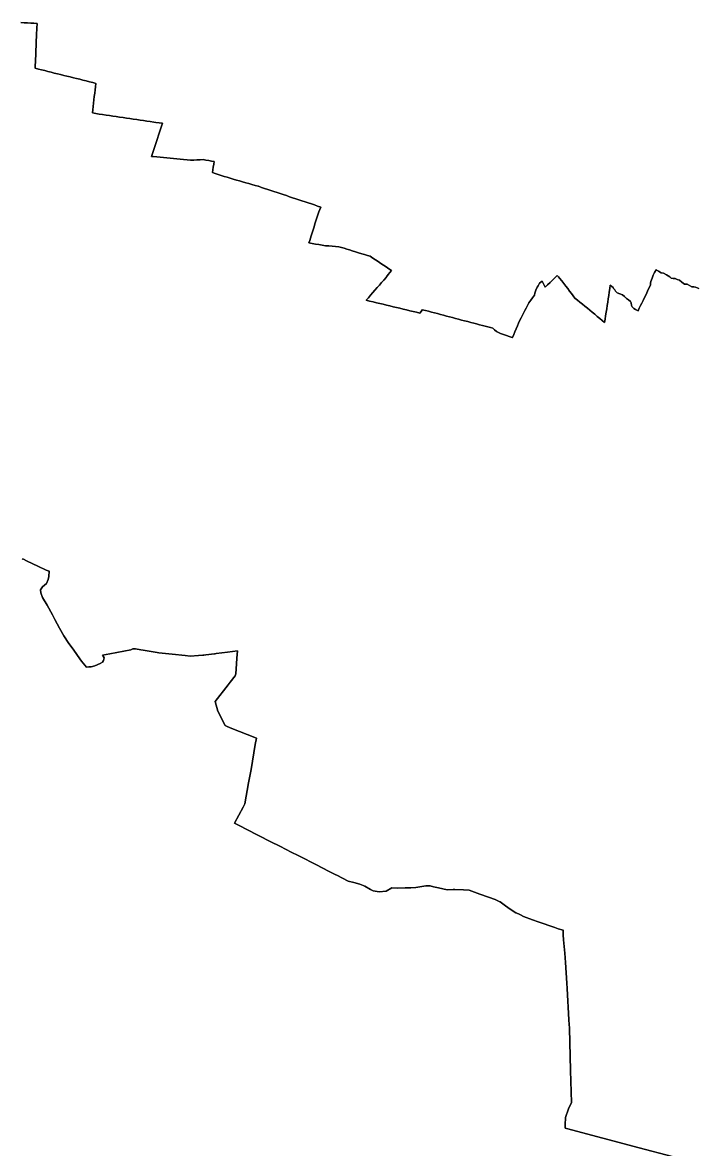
# Model space of a CAD drawing. Header units: inches. Extents: x 130170 to 284068, y 377793 to 804530.
# Drawn here: x 215271 to 217224, y 746917 to 750179 of the extents above; entities that cross this region are included whole.
import ezdxf

# ---------------------------------------------------------------- set-up
doc = ezdxf.new("R2010")
doc.units = ezdxf.units.IN
doc.header["$MEASUREMENT"] = 0
doc.layers.add('muni_il', color=7, linetype='Continuous')

msp = doc.modelspace()

# ---------------------------------------------------------------- linework, layer by layer
at = {"layer": 'muni_il'}
for points in [[(217228.1, 749408.9), (217223.3, 749411.1), (217218.5, 749413.4), (217213, 749413.8), (217207.4, 749414.1), (217200.9, 749417.7), (217194.5, 749421.3), (217186.7, 749421.8), (217179.1, 749427.6), (217171.5, 749433.5), (217165.6, 749435.7), (217159.7, 749437.9), (217154, 749438.6), (217148.2, 749439.3), (217143.7, 749442.5), (217139.3, 749445.8), (217134, 749448.4), (217125.8, 749453.3), (217118.9, 749455), (217111.6, 749459), (217104.2, 749463), (217100, 749455.5), (217095.9, 749447.9), (217092.5, 749438.7), (217089.1, 749429.5), (217088.4, 749424.4), (217087.8, 749419.3), (217083.5, 749410.3), (217079.3, 749401.3), (217075.1, 749392.3), (217070.9, 749383.2), (217066.7, 749374.2), (217063, 749366.9), (217059.3, 749359.6), (217055.6, 749352.3), (217051.9, 749345), (217044.6, 749348.7), (217039.8, 749351.6), (217034.8, 749355.8), (217032.9, 749360.2), (217032.1, 749367.6), (217029.7, 749371.8), (217023.9, 749376.2), (217018.1, 749380.6), (217012.5, 749385.7), (217006.8, 749390.8), (216999.1, 749393.8), (216991.4, 749396.8), (216986.5, 749401.4), (216984.5, 749405.4), (216980.8, 749409.6), (216979.6, 749412.2), (216975.7, 749415.4), (216971.7, 749418.6), (216970.2, 749408.8), (216968.7, 749399), (216967.2, 749389.3), (216965.7, 749379.5), (216964.2, 749369.7), (216962.7, 749359.9), (216961.2, 749350.1), (216959.7, 749340.3), (216958.2, 749330.5), (216956.7, 749320.8), (216955.2, 749311), (216948.1, 749316.9), (216941, 749322.8), (216933.9, 749328.6), (216926.8, 749334.5), (216919.6, 749340.4), (216912.5, 749346.2), (216905.3, 749352), (216898.1, 749357.9), (216891, 749363.7), (216883.8, 749369.5), (216876.6, 749375.4), (216869.4, 749381.2), (216864.2, 749388.1), (216859, 749395), (216853.7, 749401.9), (216848.5, 749408.8), (216843.2, 749415.7), (216837.2, 749423.5), (216831.1, 749431.2), (216825.1, 749439), (216821.7, 749442.9), (216818.4, 749446.8), (216811.4, 749439.9), (216804.4, 749433.1), (216797.4, 749426.3), (216790.4, 749419.5), (216783.4, 749412.7), (216780.5, 749418.6), (216777.5, 749424.6), (216774.6, 749430.6), (216767.2, 749424.2), (216763.4, 749417), (216759.7, 749413.4), (216756.6, 749404.5), (216753.5, 749395.6), (216752.2, 749389.7), (216747, 749382.4), (216741.7, 749375.1), (216736.4, 749367.9), (216732.5, 749360.3), (216728.5, 749352.7), (216724.6, 749345.2), (216720.7, 749337.6), (216716.8, 749330), (216713.4, 749323.9), (216710, 749317.7), (216706.5, 749309.3), (216703, 749300.9), (216699.5, 749292.5), (216695.9, 749284.1), (216692.4, 749275.8), (216688.9, 749267.4), (216687.7, 749267.8), (216679.3, 749270.5), (216670.9, 749273.2), (216662.5, 749276), (216654.2, 749278.7), (216648.1, 749281.9), (216642.1, 749285.2), (216637.1, 749290), (216632, 749294.8), (216624.7, 749296.6), (216617.4, 749298.5), (216610.1, 749300.3), (216601.8, 749302.4), (216593.4, 749304.5), (216585, 749306.5), (216576.7, 749308.6), (216567.8, 749310.9), (216559, 749313.3), (216550.1, 749315.6), (216541.3, 749317.9), (216532.4, 749320.3), (216523.6, 749322.6), (216514.7, 749324.9), (216506.1, 749327.2), (216497.4, 749329.5), (216488.8, 749331.8), (216480.1, 749334.1), (216471.5, 749336.4), (216462.8, 749338.7), (216454.2, 749340.9), (216445.4, 749343.2), (216436.6, 749345.6), (216427.8, 749347.9), (216424.3, 749342.9), (216420.9, 749337.9), (216411.2, 749340.3), (216401.5, 749342.6), (216391.8, 749344.9), (216382.1, 749347.2), (216372.4, 749349.5), (216362.7, 749351.9), (216353, 749354.2), (216343.3, 749356.5), (216333.6, 749358.8), (216323.9, 749361.1), (216314.2, 749363.5), (216304.5, 749365.8), (216294.8, 749368.1), (216285.1, 749370.4), (216275.4, 749372.7), (216265.7, 749375.1), (216271.9, 749382.5), (216278.1, 749389.9), (216284.3, 749397.4), (216290.5, 749404.8), (216297, 749412), (216303.6, 749419.2), (216310.1, 749426.3), (216316.6, 749433.5), (216323.2, 749440.7), (216324.2, 749443.3), (216329.1, 749449.3), (216333.9, 749455.3), (216338.7, 749461.3), (216331, 749466.5), (216323.3, 749471.6), (216315.6, 749476.7), (216307.9, 749481.8), (216300.2, 749486.9), (216292.6, 749492), (216284.9, 749497.2), (216277.2, 749502.3), (216269, 749504.8), (216260.8, 749507.4), (216252.6, 749509.9), (216243.3, 749512.8), (216234, 749515.7), (216224.7, 749518.5), (216217, 749520.9), (216209.3, 749523.2), (216201.6, 749525.5), (216193.9, 749527.9), (216186.3, 749530.2), (216176.6, 749530.9), (216166.9, 749531.6), (216157.2, 749532.3), (216147.5, 749532.9), (216138, 749534.5), (216128.4, 749536.1), (216118.9, 749537.7), (216109.4, 749539.3), (216099.8, 749540.9), (216102, 749547.7), (216104.1, 749554.5), (216106.2, 749561.3), (216109, 749570), (216111.7, 749578.6), (216114.4, 749587.3), (216117.2, 749596), (216119.9, 749604.6), (216122.6, 749613.3), (216125.4, 749622), (216128.1, 749630.7), (216130.9, 749637.8), (216133.8, 749644.9), (216124.8, 749647.9), (216115.7, 749650.9), (216106.7, 749653.9), (216097.7, 749656.9), (216088.7, 749659.9), (216079.6, 749662.9), (216070.6, 749665.9), (216061.6, 749668.9), (216052.6, 749671.9), (216043.5, 749674.9), (216034.5, 749677.9), (216025.5, 749680.9), (216016.5, 749683.9), (216007.4, 749686.9), (215998.4, 749689.9), (215989.4, 749692.9), (215980.4, 749695.9), (215971.3, 749698.9), (215962.3, 749701.9), (215953.3, 749704.9), (215953.2, 749704.9), (215952.9, 749705), (215943.9, 749707.6), (215934.9, 749710.2), (215925.8, 749712.7), (215916.8, 749715.3), (215907.7, 749717.9), (215898.7, 749720.5), (215889.7, 749723.1), (215880.6, 749725.7), (215871.6, 749728.2), (215871.5, 749728.3), (215863, 749731), (215854.4, 749733.8), (215845.9, 749736.5), (215837.4, 749739.3), (215828.8, 749742), (215820.3, 749744.8), (215821.6, 749752.7), (215822.8, 749760.7), (215824.1, 749768.7), (215825.4, 749776.6), (215817.5, 749778.1), (215809.6, 749779.5), (215801.8, 749781), (215793.9, 749782.4), (215784.7, 749782), (215775.5, 749781.5), (215766.2, 749781), (215757, 749780.5), (215756.7, 749780.6), (215746.9, 749781.5), (215737.2, 749782.5), (215727.4, 749783.4), (215717.7, 749784.4), (215707.9, 749785.3), (215698.2, 749786.2), (215688.4, 749787.2), (215678.7, 749788.1), (215668.9, 749789.1), (215659.2, 749790), (215649.4, 749791), (215649.1, 749791), (215648.6, 749791.1), (215648, 749791.1), (215644.1, 749791.5), (215647, 749800.2), (215649.9, 749808.9), (215652.7, 749817.6), (215655.6, 749826.3), (215658.5, 749835), (215661.4, 749843.7), (215664.2, 749852.5), (215667.1, 749861.2), (215670, 749869.9), (215672.9, 749878.6), (215675.7, 749887.3), (215666.2, 749888.6), (215656.6, 749890), (215650.6, 749890.9), (215640.7, 749892.3), (215630.8, 749893.8), (215621, 749895.3), (215611.1, 749896.7), (215601.3, 749898.2), (215591.4, 749899.6), (215581.5, 749901.1), (215571.7, 749902.6), (215561.8, 749904), (215551.9, 749905.5), (215542.1, 749906.9), (215532.2, 749908.4), (215522.4, 749909.9), (215512.5, 749911.3), (215502.6, 749912.8), (215492.8, 749914.2), (215482.9, 749915.7), (215473.1, 749917.2), (215474.2, 749926.7), (215475.3, 749936.2), (215476.5, 749945.7), (215477.6, 749955.2), (215478.7, 749964.7), (215479.9, 749974.2), (215481, 749983.7), (215482.2, 749993.2), (215483.3, 750002.7), (215473.9, 750005.1), (215464.5, 750007.5), (215455.1, 750009.9), (215445.7, 750012.3), (215436.5, 750014.6), (215427.3, 750016.8), (215418, 750019.1), (215408.8, 750021.4), (215399.6, 750023.7), (215390.4, 750026), (215381.2, 750028.3), (215372, 750030.5), (215362.7, 750032.8), (215353.5, 750035.1), (215344.3, 750037.4), (215335.1, 750039.7), (215325.9, 750042), (215316.7, 750044.2), (215307.5, 750046.5), (215307.8, 750055.6), (215308.2, 750064.6), (215308.6, 750073.7), (215309, 750082.7), (215309.3, 750091.7), (215309.7, 750100.8), (215310.1, 750109.8), (215310.5, 750118.9), (215310.8, 750127.9), (215311.2, 750137), (215311.2, 750138.2), (215311.4, 750143.3), (215311.6, 750148.3), (215311.7, 750149.1), (215312.2, 750157.2), (215312.7, 750165.3), (215313.2, 750173.5), (215313.4, 750176.2), (215304, 750176.7), (215294.5, 750177.3), (215285.1, 750177.8), (215275.7, 750178.4), (215266.3, 750178.9)], [(215266.3, 750178.9), (215275.7, 750178.4), (215285.1, 750177.8), (215294.5, 750177.3), (215304, 750176.7), (215313.4, 750176.2), (215313.2, 750173.5), (215312.7, 750165.3), (215312.2, 750157.2), (215311.7, 750149.1), (215311.6, 750148.3), (215311.4, 750143.3), (215311.2, 750138.2), (215311.2, 750137), (215310.8, 750127.9), (215310.5, 750118.9), (215310.1, 750109.8), (215309.7, 750100.8), (215309.3, 750091.7), (215309, 750082.7), (215308.6, 750073.7), (215308.2, 750064.6), (215307.8, 750055.6), (215307.5, 750046.5), (215316.7, 750044.2), (215325.9, 750042), (215335.1, 750039.7), (215344.3, 750037.4), (215353.5, 750035.1), (215362.7, 750032.8), (215372, 750030.5), (215381.2, 750028.3), (215390.4, 750026), (215399.6, 750023.7), (215408.8, 750021.4), (215418, 750019.1), (215427.3, 750016.8), (215436.5, 750014.6), (215445.7, 750012.3), (215455.1, 750009.9), (215464.5, 750007.5), (215473.9, 750005.1), (215483.3, 750002.7), (215482.2, 749993.2), (215481, 749983.7), (215479.9, 749974.2), (215478.7, 749964.7), (215477.6, 749955.2), (215476.5, 749945.7), (215475.3, 749936.2), (215474.2, 749926.7), (215473.1, 749917.2), (215482.9, 749915.7), (215492.8, 749914.2), (215502.6, 749912.8), (215512.5, 749911.3), (215522.4, 749909.9), (215532.2, 749908.4), (215542.1, 749906.9), (215551.9, 749905.5), (215561.8, 749904), (215571.7, 749902.6), (215581.5, 749901.1), (215591.4, 749899.6), (215601.3, 749898.2), (215611.1, 749896.7), (215621, 749895.3), (215630.8, 749893.8), (215640.7, 749892.3), (215650.6, 749890.9), (215656.6, 749890), (215666.2, 749888.6), (215675.7, 749887.3), (215672.9, 749878.6), (215670, 749869.9), (215667.1, 749861.2), (215664.2, 749852.5), (215661.4, 749843.7), (215658.5, 749835), (215655.6, 749826.3), (215652.7, 749817.6), (215649.9, 749808.9), (215647, 749800.2), (215644.1, 749791.5), (215648, 749791.1), (215648.6, 749791.1), (215649.1, 749791), (215649.4, 749791), (215659.2, 749790), (215668.9, 749789.1), (215678.7, 749788.1), (215688.4, 749787.2), (215698.2, 749786.2), (215707.9, 749785.3), (215717.7, 749784.4), (215727.4, 749783.4), (215737.2, 749782.5), (215746.9, 749781.5), (215756.7, 749780.6), (215757, 749780.5), (215766.2, 749781), (215775.5, 749781.5), (215784.7, 749782), (215793.9, 749782.4), (215801.8, 749781), (215809.6, 749779.5), (215817.5, 749778.1), (215825.4, 749776.6), (215824.1, 749768.7), (215822.8, 749760.7), (215821.6, 749752.7), (215820.3, 749744.8), (215828.8, 749742), (215837.4, 749739.3), (215845.9, 749736.5), (215854.4, 749733.8), (215863, 749731), (215871.5, 749728.3), (215871.6, 749728.2), (215880.6, 749725.7), (215889.7, 749723.1), (215898.7, 749720.5), (215907.7, 749717.9), (215916.8, 749715.3), (215925.8, 749712.7), (215934.9, 749710.2), (215943.9, 749707.6), (215952.9, 749705), (215953.2, 749704.9), (215953.3, 749704.9), (215962.3, 749701.9), (215971.3, 749698.9), (215980.4, 749695.9), (215989.4, 749692.9), (215998.4, 749689.9), (216007.4, 749686.9), (216016.5, 749683.9), (216025.5, 749680.9), (216034.5, 749677.9), (216043.5, 749674.9), (216052.6, 749671.9), (216061.6, 749668.9), (216070.6, 749665.9), (216079.6, 749662.9), (216088.7, 749659.9), (216097.7, 749656.9), (216106.7, 749653.9), (216115.7, 749650.9), (216124.8, 749647.9), (216133.8, 749644.9), (216130.9, 749637.8), (216128.1, 749630.7), (216125.4, 749622), (216122.6, 749613.3), (216119.9, 749604.6), (216117.2, 749596), (216114.4, 749587.3), (216111.7, 749578.6), (216109, 749570), (216106.2, 749561.3), (216104.1, 749554.5), (216102, 749547.7), (216099.8, 749540.9), (216109.4, 749539.3), (216118.9, 749537.7), (216128.4, 749536.1), (216138, 749534.5), (216147.5, 749532.9), (216157.2, 749532.3), (216166.9, 749531.6), (216176.6, 749530.9), (216186.3, 749530.2), (216193.9, 749527.9), (216201.6, 749525.5), (216209.3, 749523.2), (216217, 749520.9), (216224.7, 749518.5), (216234, 749515.7), (216243.3, 749512.8), (216252.6, 749509.9), (216260.8, 749507.4), (216269, 749504.8), (216277.2, 749502.3), (216284.9, 749497.2), (216292.6, 749492), (216300.2, 749486.9), (216307.9, 749481.8), (216315.6, 749476.7), (216323.3, 749471.6), (216331, 749466.5), (216338.7, 749461.3), (216333.9, 749455.3), (216329.1, 749449.3), (216324.2, 749443.3), (216323.2, 749440.7), (216316.6, 749433.5), (216310.1, 749426.3), (216303.6, 749419.2), (216297, 749412), (216290.5, 749404.8), (216284.3, 749397.4), (216278.1, 749389.9), (216271.9, 749382.5), (216265.7, 749375.1), (216275.4, 749372.7), (216285.1, 749370.4), (216294.8, 749368.1), (216304.5, 749365.8), (216314.2, 749363.5), (216323.9, 749361.1), (216333.6, 749358.8), (216343.3, 749356.5), (216353, 749354.2), (216362.7, 749351.9), (216372.4, 749349.5), (216382.1, 749347.2), (216391.8, 749344.9), (216401.5, 749342.6), (216411.2, 749340.3), (216420.9, 749337.9), (216424.3, 749342.9), (216427.8, 749347.9), (216436.6, 749345.6), (216445.4, 749343.2), (216454.2, 749340.9), (216462.8, 749338.7), (216471.5, 749336.4), (216480.1, 749334.1), (216488.8, 749331.8), (216497.4, 749329.5), (216506.1, 749327.2), (216514.7, 749324.9), (216523.6, 749322.6), (216532.4, 749320.3), (216541.3, 749317.9), (216550.1, 749315.6), (216559, 749313.3), (216567.8, 749310.9), (216576.7, 749308.6), (216585, 749306.5), (216593.4, 749304.5), (216601.8, 749302.4), (216610.1, 749300.3), (216617.4, 749298.5), (216624.7, 749296.6), (216632, 749294.8), (216637.1, 749290), (216642.1, 749285.2), (216648.1, 749281.9), (216654.2, 749278.7), (216662.5, 749276), (216670.9, 749273.2), (216679.3, 749270.5), (216687.7, 749267.8), (216688.9, 749267.4), (216692.4, 749275.8), (216695.9, 749284.1), (216699.5, 749292.5), (216703, 749300.9), (216706.5, 749309.3), (216710, 749317.7), (216713.4, 749323.9), (216716.8, 749330), (216720.7, 749337.6), (216724.6, 749345.2), (216728.5, 749352.7), (216732.5, 749360.3), (216736.4, 749367.9), (216741.7, 749375.1), (216747, 749382.4), (216752.2, 749389.7), (216753.5, 749395.6), (216756.6, 749404.5), (216759.7, 749413.4), (216763.4, 749417), (216767.2, 749424.2), (216774.6, 749430.6), (216777.5, 749424.6), (216780.5, 749418.6), (216783.4, 749412.7), (216790.4, 749419.5), (216797.4, 749426.3), (216804.4, 749433.1), (216811.4, 749439.9), (216818.4, 749446.8), (216821.7, 749442.9), (216825.1, 749439), (216831.1, 749431.2), (216837.2, 749423.5), (216843.2, 749415.7), (216848.5, 749408.8), (216853.7, 749401.9), (216859, 749395), (216864.2, 749388.1), (216869.4, 749381.2), (216876.6, 749375.4), (216883.8, 749369.5), (216891, 749363.7), (216898.1, 749357.9), (216905.3, 749352), (216912.5, 749346.2), (216919.6, 749340.4), (216926.8, 749334.5), (216933.9, 749328.6), (216941, 749322.8), (216948.1, 749316.9), (216955.2, 749311), (216956.7, 749320.8), (216958.2, 749330.5), (216959.7, 749340.3), (216961.2, 749350.1), (216962.7, 749359.9), (216964.2, 749369.7), (216965.7, 749379.5), (216967.2, 749389.3), (216968.7, 749399), (216970.2, 749408.8), (216971.7, 749418.6), (216975.7, 749415.4), (216979.6, 749412.2), (216980.8, 749409.6), (216984.5, 749405.4), (216986.5, 749401.4), (216991.4, 749396.8), (216999.1, 749393.8), (217006.8, 749390.8), (217012.5, 749385.7), (217018.1, 749380.6), (217023.9, 749376.2), (217029.7, 749371.8), (217032.1, 749367.6), (217032.9, 749360.2), (217034.8, 749355.8), (217039.8, 749351.6), (217044.6, 749348.7), (217051.9, 749345), (217055.6, 749352.3), (217059.3, 749359.6), (217063, 749366.9), (217066.7, 749374.2), (217070.9, 749383.2), (217075.1, 749392.3), (217079.3, 749401.3), (217083.5, 749410.3), (217087.8, 749419.3), (217088.4, 749424.4), (217089.1, 749429.5), (217092.5, 749438.7), (217095.9, 749447.9), (217100, 749455.5), (217104.2, 749463), (217111.6, 749459), (217118.9, 749455), (217125.8, 749453.3), (217134, 749448.4), (217139.3, 749445.8), (217143.7, 749442.5), (217148.2, 749439.3), (217154, 749438.6), (217159.7, 749437.9), (217165.6, 749435.7), (217171.5, 749433.5), (217179.1, 749427.6), (217186.7, 749421.8), (217194.5, 749421.3), (217200.9, 749417.7), (217207.4, 749414.1), (217213, 749413.8), (217218.5, 749413.4), (217223.3, 749411.1), (217228.1, 749408.9)], [(215270, 748624.9), (215271.4, 748626.4), (215284.1, 748620.3), (215315.3, 748605.8), (215339.8, 748594.4), (215348.1, 748590.7), (215348.1, 748590.7), (215347.3, 748575.5), (215345.1, 748567.3), (215340, 748555.3), (215328.4, 748545.8), (215323.3, 748537.5), (215323.7, 748528.2), (215328.4, 748514.9), (215342.1, 748493), (215357.6, 748464.9), (215364.5, 748451.6), (215378.1, 748426.6), (215390.8, 748404), (215405.1, 748381.8), (215417.3, 748365), (215429.7, 748346.6), (215441.4, 748330.2), (215455.6, 748313.6), (215462.9, 748314.2), (215469.3, 748314.4), (215480.5, 748317.5), (215495.9, 748324.2), (215502.3, 748327.9), (215505.2, 748332.7), (215506.4, 748336.8), (215506.8, 748340.1), (215504.6, 748345.2), (215501.9, 748347.7), (215523.3, 748351.8), (215584.7, 748363.8), (215590.4, 748366.3), (215597.7, 748366), (215613.4, 748363.3), (215620.1, 748362.3), (215660.1, 748356), (215665.6, 748355.2), (215713.3, 748349.8), (215732.2, 748347.7), (215741.9, 748346.8), (215756.2, 748345.4), (215779.8, 748346.9), (215792.9, 748347.9), (215795.7, 748348.2), (215801, 748348.7), (215826.8, 748351.8), (215828.1, 748352.1), (215831.1, 748352.5), (215864.4, 748357.1), (215893.3, 748360.7), (215891.3, 748339.3), (215889.8, 748322.5), (215887.7, 748294.4), (215886.1, 748288), (215871.9, 748269.9), (215865.5, 748261.7), (215828.8, 748213.5), (215836.2, 748185.5), (215856.9, 748144.4), (215861.2, 748142.5), (215871.8, 748138.1), (215947.6, 748107.4), (215944.4, 748089.8), (215932.3, 748017.3), (215925.1, 747978.5), (215913.8, 747917.5), (215909.6, 747908.2), (215884.4, 747862), (215895.9, 747856.2), (215950.2, 747828.4), (215993.7, 747805.9), (216011.4, 747797.1), (216038, 747783.5), (216044.7, 747780.2), (216072.4, 747766.1), (216121.4, 747741.3), (216156.3, 747723.3), (216177.8, 747712.1), (216180.4, 747710.8), (216213.1, 747694.1), (216229.6, 747690), (216247.1, 747685.5), (216261.6, 747679.1), (216278.2, 747670.1), (216285.1, 747666.3), (216302.6, 747663), (216323, 747664.7), (216339.5, 747675), (216356.4, 747674), (216378, 747674.4), (216394.3, 747674.9), (216409.3, 747675.8), (216437.6, 747680.1), (216441.3, 747680.3), (216450, 747680.8), (216459.9, 747677.8), (216474.7, 747674.4), (216487.2, 747671.3), (216499.8, 747668.6), (216517.4, 747670), (216522.3, 747669.8), (216547.3, 747668.8), (216563.2, 747667.5), (216594.3, 747656.3), (216597, 747655.4), (216638.1, 747640.8), (216642.3, 747638.9), (216652, 747634.4), (216652.9, 747634), (216664.2, 747625.6), (216679.1, 747614.7), (216698.8, 747602.6), (216705.8, 747599), (216712.3, 747596.4), (216720.5, 747591.9), (216746.7, 747582.4), (216763, 747576.6), (216811, 747559.9), (216820.9, 747556.4), (216835.5, 747551.8), (216835.4, 747538.1), (216835.4, 747537.9), (216836.2, 747524.7), (216836.2, 747524.3), (216839.8, 747485.8), (216839.9, 747485.3), (216841.9, 747459), (216842, 747458.5), (216845.9, 747399), (216845.9, 747398.6), (216846.8, 747383.3), (216846.9, 747382.9), (216852, 747293), (216852.1, 747291.4), (216853.4, 747268.6), (216856.8, 747146.3), (216856.9, 747145.6), (216859.9, 747053.8), (216859.7, 747053.3), (216850.6, 747034.6), (216842.5, 747010.2), (216841.1, 746988.7), (216840.9, 746979.4), (216844.8, 746978.3), (217055.6, 746922), (217151, 746896.6)], [(217151, 746896.6), (217055.6, 746922), (216844.8, 746978.3), (216840.9, 746979.4), (216841.1, 746988.7), (216842.5, 747010.2), (216850.6, 747034.6), (216859.7, 747053.3), (216859.9, 747053.8), (216856.9, 747145.6), (216856.8, 747146.3), (216853.4, 747268.6), (216852.1, 747291.4), (216852, 747293), (216846.9, 747382.9), (216846.8, 747383.3), (216845.9, 747398.6), (216845.9, 747399), (216842, 747458.5), (216841.9, 747459), (216839.9, 747485.3), (216839.8, 747485.8), (216836.2, 747524.3), (216836.2, 747524.7), (216835.4, 747537.9), (216835.4, 747538.1), (216835.5, 747551.8), (216820.9, 747556.4), (216811, 747559.9), (216763, 747576.6), (216746.7, 747582.4), (216720.5, 747591.9), (216712.3, 747596.4), (216705.8, 747599), (216698.8, 747602.6), (216679.1, 747614.7), (216664.2, 747625.6), (216652.9, 747634), (216652, 747634.4), (216642.3, 747638.9), (216638.1, 747640.8), (216597, 747655.4), (216594.3, 747656.3), (216563.2, 747667.5), (216547.3, 747668.8), (216522.3, 747669.8), (216517.4, 747670), (216499.8, 747668.6), (216487.2, 747671.3), (216474.7, 747674.4), (216459.9, 747677.8), (216450, 747680.8), (216441.3, 747680.3), (216437.6, 747680.1), (216409.3, 747675.8), (216394.3, 747674.9), (216378, 747674.4), (216356.4, 747674), (216339.5, 747675), (216323, 747664.7), (216302.6, 747663), (216285.1, 747666.3), (216278.2, 747670.1), (216261.6, 747679.1), (216247.1, 747685.5), (216229.6, 747690), (216213.1, 747694.1), (216180.4, 747710.8), (216177.8, 747712.1), (216156.3, 747723.3), (216121.4, 747741.3), (216072.4, 747766.1), (216044.7, 747780.2), (216038, 747783.5), (216011.4, 747797.1), (215993.7, 747805.9), (215950.2, 747828.4), (215895.9, 747856.2), (215884.4, 747862), (215909.6, 747908.2), (215913.8, 747917.5), (215925.1, 747978.5), (215932.3, 748017.3), (215944.4, 748089.8), (215947.6, 748107.4), (215871.8, 748138.1), (215861.2, 748142.5), (215856.9, 748144.4), (215836.2, 748185.5), (215828.8, 748213.5), (215865.5, 748261.7), (215871.9, 748269.9), (215886.1, 748288), (215887.7, 748294.4), (215889.8, 748322.5), (215891.3, 748339.3), (215893.3, 748360.7), (215864.4, 748357.1), (215831.1, 748352.5), (215828.1, 748352.1), (215826.8, 748351.8), (215801, 748348.7), (215795.7, 748348.2), (215792.9, 748347.9), (215779.8, 748346.9), (215756.2, 748345.4), (215741.9, 748346.8), (215732.2, 748347.7), (215713.3, 748349.8), (215665.6, 748355.2), (215660.1, 748356), (215620.1, 748362.3), (215613.4, 748363.3), (215597.7, 748366), (215590.4, 748366.3), (215584.7, 748363.8), (215523.3, 748351.8), (215501.9, 748347.7), (215504.6, 748345.2), (215506.8, 748340.1), (215506.4, 748336.8), (215505.2, 748332.7), (215502.3, 748327.9), (215495.9, 748324.2), (215480.5, 748317.5), (215469.3, 748314.4), (215462.9, 748314.2), (215455.6, 748313.6), (215441.4, 748330.2), (215429.7, 748346.6), (215417.3, 748365), (215405.1, 748381.8), (215390.8, 748404), (215378.1, 748426.6), (215364.5, 748451.6), (215357.6, 748464.9), (215342.1, 748493), (215328.4, 748514.9), (215323.7, 748528.2), (215323.3, 748537.5), (215328.4, 748545.8), (215340, 748555.3), (215345.1, 748567.3), (215347.3, 748575.5), (215348.1, 748590.7), (215348.1, 748590.7), (215339.8, 748594.4), (215315.3, 748605.8), (215284.1, 748620.3), (215271.4, 748626.4), (215270, 748624.9)]]:
    msp.add_lwpolyline(points, dxfattribs=at)

doc.saveas('drawing.dxf')
